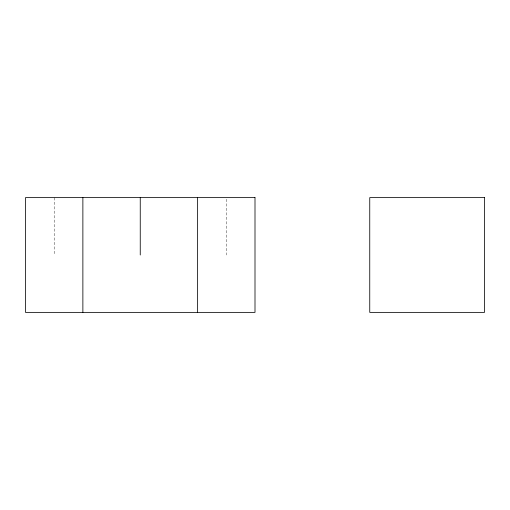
<?xml version="1.0" encoding="UTF-8"?>
<svg xmlns="http://www.w3.org/2000/svg" width="510" height="510" viewBox="0 0 510 510"><rect width="100%" height="100%" fill="white"/><g stroke="black" fill="none" stroke-linecap="round" stroke-linejoin="round"><path stroke-width="0.38" stroke-dasharray="2.55 1.91" d="M226.312 199.219L226.312 255M54.187 197.625L54.187 255"/><path stroke-width="0.76" d="M197.625 197.625L197.625 312.375M140.25 197.625L140.25 255M82.875 197.625L82.875 312.375M255 197.625L25.5 197.625L25.5 312.375L255 312.375L255 197.625M484.5 197.625L369.75 197.625L369.75 312.375L484.5 312.375L484.5 197.625"/></g></svg>
